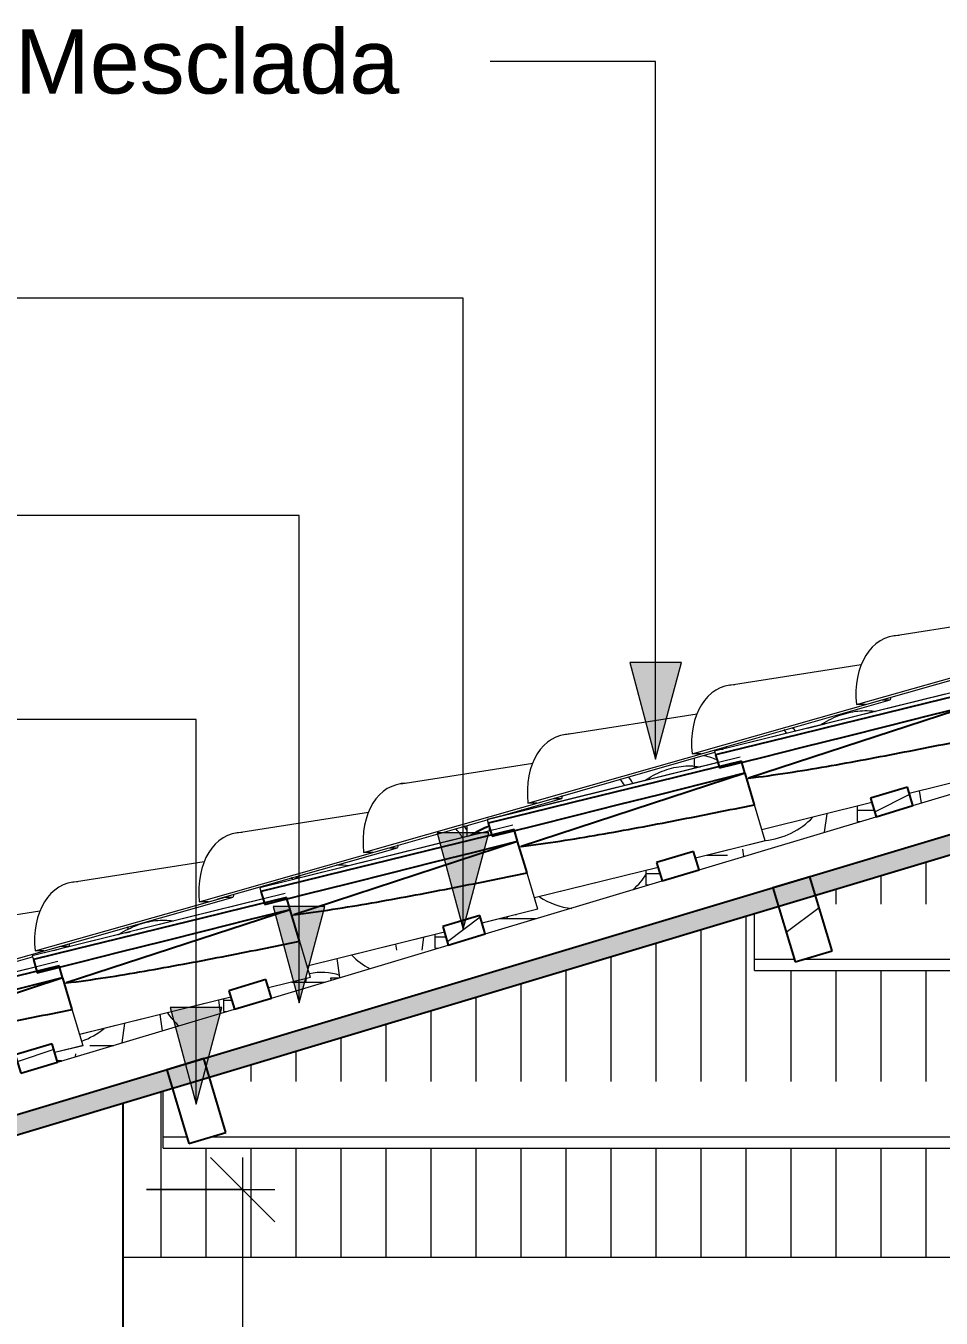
# Model space of a CAD drawing. Header units: millimetres. Extents: x -23755 to 62003, y -3000 to 6760.
# Drawn here: x -22471 to -21047, y 2480 to 4491 of the extents above; entities that cross this region are included whole.
import ezdxf

# ---------------------------------------------------------------- set-up
doc = ezdxf.new("R2010")
doc.units = ezdxf.units.MM
for name, color, linetype, lineweight in [('A-ANNO-DIMS', 211, 'Continuous', 9), ('A-ANNO-DIMS-50', 211, 'Continuous', 9), ('A-GENM', 13, 'Continuous', 9), ('A-GLAZ-CURT', 52, 'Continuous', 9), ('A-GLAZ-CWMG', 51, 'Continuous', 9), ('A-ROOF', 132, 'Continuous', 9), ('A-ROOF-PATT', 132, 'Continuous', 9), ('G-ANNO-TEXT', 231, 'Continuous', 9), ('S-COLS', 52, 'Continuous', 25)]:
    doc.layers.add(name, color=color, linetype=linetype, lineweight=lineweight)
doc.styles.add('@Arial Unicode MS', font='', dxfattribs={"height": 100})
doc.styles.add('Arial_1', font='arial.ttf', dxfattribs={"height": 100})
doc.styles.get('@Arial Unicode MS').set_extended_font_data('@Arial Unicode MS')
doc.dimstyles.new('CRT_-__Metros_-_Linha_de_chamada_3_5_mm_1', dxfattribs={"dimscale": 304.8, "dimtxt": 100.584485, "dimasz": 0.328084, "dimexe": 0.164042, "dimexo": 0.0625, "dimgap": 0.082021, "dimtad": 1, "dimlfac": 0.001, "dimrnd": 0.01, "dimzin": 0, "dimdsep": 46, "dimtxsty": '@Arial Unicode MS', "dimblk1": 'OBLIQUE', "dimblk2": 'OBLIQUE', "dimsah": 1, "dimcen": 0.09, "dimdle": 0.164042, "dimazin": 0, "dimtfac": 1, "dimtdec": 4, "dimtix": 1, "dimtmove": 0, "dimatfit": 3, "dimfxl": 0.984252, "dimfxlon": 1, "dimtvp": 1, "dimtolj": 1, "dimtzin": 0, "dimarcsym": 2})
pattern_1 = [(216.87, (-11821.27, 2369.08), (761.9991, 508.00136), [127, -1143]), (206.565, (-11668.87, 2292.88), (-254.0006, -253.9997), [283.981, -283.981]), (198.435, (-11668.87, 2165.88), (-507.99976, -254.0006), [160.644, -642.575])]

# ---------------------------------------------------------------- blocks, each defined once
blk = doc.blocks.new('Rectangular Mullion - Ripa-3919995-A')
at = {"layer": 'A-GLAZ-CWMG'}
blk.add_line((-22371, 2904.5), (-22333.7, 2904.5), dxfattribs=at)
blk = doc.blocks.new('Rectangular Mullion - Ripa-3919996-A')
at = {"layer": 'A-GLAZ-CWMG'}
for p, q in [((-22057, 3003), (-22005.1, 3003)), ((-22162.7, 2974.3), (-22162.7, 2977.1)), ((-22162.7, 2957.1), (-22162.7, 2974.3)), ((-22150.1, 2974.3), (-22162.7, 2974.3)), ((-22162.7, 2957.1), (-22158.4, 2957.1))]:
    blk.add_line(p, q, dxfattribs=at)
blk = doc.blocks.new('Rectangular Mullion - Ripa-3919997-A')
at = {"layer": 'A-GLAZ-CWMG'}
for p, q in [((-21734.1, 3101.6), (-21676.5, 3101.6)), ((-21834.1, 3072.9), (-21834.1, 3076.8)), ((-21834.1, 3055.6), (-21834.1, 3072.9)), ((-21817.1, 3072.9), (-21834.1, 3072.9)), ((-21834.1, 3055.6), (-21829.8, 3055.6))]:
    blk.add_line(p, q, dxfattribs=at)
blk = doc.blocks.new('Rectangular Mullion - Ripa-3919998-A')
at = {"layer": 'A-GLAZ-CWMG'}
for p, q in [((-21411.2, 3200.2), (-21378.9, 3200.2)), ((-21505.5, 3171.4), (-21505.5, 3176.8)), ((-21505.5, 3154.2), (-21505.5, 3171.4)), ((-21484, 3171.4), (-21505.5, 3171.4)), ((-21505.5, 3154.2), (-21501.2, 3154.2))]:
    blk.add_line(p, q, dxfattribs=at)
blk = doc.blocks.new('Rectangular Mullion - Ripa-3919999-A')
at = {"layer": 'A-GLAZ-CWMG'}
for p, q in [((-21177, 3270), (-21177, 3276.7)), ((-21177, 3252.8), (-21177, 3270)), ((-21151, 3270), (-21177, 3270)), ((-21177, 3252.8), (-21172.6, 3252.8))]:
    blk.add_line(p, q, dxfattribs=at)
blk = doc.blocks.new('Rectangular Mullion - Terça-3920163-A')
at = {"layer": 'A-GLAZ-CWMG'}
for p, q in [((-22257.1, 2761.9), (-22257.1, 2833.5)), ((-22257.1, 2744.7), (-22257.1, 2761.9)), ((-22220, 2761.9), (-22257.1, 2761.9)), ((-19319.7, 2761.9), (-22182.4, 2761.9)), ((-22257.1, 2744.7), (-19319.7, 2744.7))]:
    blk.add_line(p, q, dxfattribs=at)
blk = doc.blocks.new('Rectangular Mullion - Terça-3920164-A')
at = {"layer": 'A-GLAZ-CWMG'}
for p, q in [((-21337.1, 3037.9), (-21337.1, 3109.5)), ((-21337.1, 3020.7), (-21337.1, 3037.9)), ((-21274.9, 3037.9), (-21337.1, 3037.9)), ((-19319.7, 3037.9), (-21262.4, 3037.9)), ((-21337.1, 3020.7), (-19319.7, 3020.7))]:
    blk.add_line(p, q, dxfattribs=at)
blk = doc.blocks.new('Rectangular Mullion - Ripa-3576551-A')
at = {"layer": 'A-GLAZ-CWMG'}
h = blk.add_hatch(dxfattribs=at)
h.set_pattern_fill('FP_2', color=256, style=0, pattern_type=2)
h.set_pattern_definition(pattern_1)
h.paths.add_polyline_path([(-22478.7, 2861), (-22421.3, 2878.2), (-22429.9, 2906.9), (-22487.3, 2889.7), (-22484.7, 2880.8)])
at = {"layer": 'A-GLAZ-CWMG', "lineweight": 25}
for p, q in [((-22429.9, 2906.9), (-22487.3, 2889.7)), ((-22421.3, 2878.2), (-22429.9, 2906.9)), ((-22487.3, 2889.7), (-22478.7, 2861)), ((-22478.7, 2861), (-22421.3, 2878.2))]:
    blk.add_line(p, q, dxfattribs=at)
blk = doc.blocks.new('Rectangular Mullion - Ripa-3914672-A')
at = {"layer": 'A-GLAZ-CWMG', "lineweight": 25}
for p, q in [((-22097.2, 3006.7), (-22154.7, 2989.5)), ((-22088.6, 2978), (-22097.2, 3006.7)), ((-22154.7, 2989.5), (-22146, 2960.8)), ((-22146, 2960.8), (-22088.6, 2978))]:
    blk.add_line(p, q, dxfattribs=at)
blk = doc.blocks.new('Rectangular Mullion - Ripa-3914673-A')
at = {"layer": 'A-GLAZ-CWMG'}
h = blk.add_hatch(dxfattribs=at)
h.set_pattern_fill('FP_2', color=256, style=0, pattern_type=2)
h.set_pattern_definition(pattern_1)
h.paths.add_polyline_path([(-21813.4, 3060.6), (-21755.9, 3077.8), (-21764.5, 3106.5), (-21822, 3089.3), (-21816.5, 3070.9)])
at = {"layer": 'A-GLAZ-CWMG', "lineweight": 25}
for p, q in [((-21764.5, 3106.5), (-21822, 3089.3)), ((-21755.9, 3077.8), (-21764.5, 3106.5)), ((-21822, 3089.3), (-21813.4, 3060.6)), ((-21813.4, 3060.6), (-21755.9, 3077.8))]:
    blk.add_line(p, q, dxfattribs=at)
blk = doc.blocks.new('Rectangular Mullion - Ripa-3914674-A')
at = {"layer": 'A-GLAZ-CWMG', "lineweight": 25}
for p, q in [((-21431.8, 3206.3), (-21489.3, 3189.1)), ((-21423.2, 3177.6), (-21431.8, 3206.3)), ((-21489.3, 3189.1), (-21480.7, 3160.4)), ((-21480.7, 3160.4), (-21423.2, 3177.6))]:
    blk.add_line(p, q, dxfattribs=at)
blk = doc.blocks.new('Rectangular Mullion - Ripa-3914675-A')
at = {"layer": 'A-GLAZ-CWMG'}
h = blk.add_hatch(dxfattribs=at)
h.set_pattern_fill('FP_2', color=256, style=0, pattern_type=2)
h.set_pattern_definition(pattern_1)
h.paths.add_polyline_path([(-21148, 3260.2), (-21090.5, 3277.4), (-21099.2, 3306.1), (-21156.6, 3288.9), (-21148.2, 3260.9)])
at = {"layer": 'A-GLAZ-CWMG', "lineweight": 25}
for p, q in [((-21099.2, 3306.1), (-21156.6, 3288.9)), ((-21090.5, 3277.4), (-21099.2, 3306.1)), ((-21156.6, 3288.9), (-21148, 3260.2)), ((-21148, 3260.2), (-21090.5, 3277.4))]:
    blk.add_line(p, q, dxfattribs=at)
blk = doc.blocks.new('Rectangular Mullion - Caibro-3920096-A')
at = {"layer": 'A-GLAZ-CWMG'}
for p, q in [((-21090.5, 3277.4), (-20815.3, 3360)), ((-21423.2, 3177.6), (-21148, 3260.2)), ((-21755.9, 3077.8), (-21480.7, 3160.4)), ((-22088.6, 2978), (-21813.4, 3060.6)), ((-22421.3, 2878.2), (-22146, 2960.8))]:
    blk.add_line(p, q, dxfattribs=at)
blk = doc.blocks.new('Rectangular Mullion - Terça-3576853-A')
at = {"layer": 'A-GLAZ-CWMG'}
h = blk.add_hatch(dxfattribs=at)
h.set_pattern_fill('FP_2', color=256, style=0, pattern_type=2)
h.set_pattern_definition(pattern_1)
h.paths.add_polyline_path([(-22216.9, 2751.6), (-22159.4, 2768.8), (-22193.9, 2883.8), (-22251.4, 2866.5), (-22232.9, 2804.8)])
at = {"layer": 'A-GLAZ-CWMG', "lineweight": 25}
for p, q in [((-22193.9, 2883.8), (-22251.4, 2866.5)), ((-22159.4, 2768.8), (-22193.9, 2883.8)), ((-22251.4, 2866.5), (-22216.9, 2751.6)), ((-22216.9, 2751.6), (-22159.4, 2768.8))]:
    blk.add_line(p, q, dxfattribs=at)
blk = doc.blocks.new('Rectangular Mullion - Terça-3914771-A')
at = {"layer": 'A-GLAZ-CWMG'}
h = blk.add_hatch(dxfattribs=at)
h.set_pattern_fill('FP_2', color=256, style=0, pattern_type=2)
h.set_pattern_definition(pattern_1)
h.paths.add_polyline_path([(-21273.9, 3034.5), (-21216.4, 3051.7), (-21250.9, 3166.7), (-21308.4, 3149.4), (-21296.2, 3108.9)])
at = {"layer": 'A-GLAZ-CWMG', "lineweight": 25}
for p, q in [((-21250.9, 3166.7), (-21308.4, 3149.4)), ((-21216.4, 3051.7), (-21250.9, 3166.7)), ((-21308.4, 3149.4), (-21273.9, 3034.5)), ((-21273.9, 3034.5), (-21216.4, 3051.7))]:
    blk.add_line(p, q, dxfattribs=at)
blk = doc.blocks.new('COLONIAL BASE - COLONIAL BASE-V68-A')
at = {"layer": 'A-GLAZ-CURT'}
for p, q in [((-21995.9, 3005.8), (-21996.4, 3009.4)), ((-21996.4, 3009.4), (-21984, 3009.4))]:
    blk.add_line(p, q, dxfattribs=at)
for centre, major_axis, start_param, end_param in [((-22010.6, 2936.3), (85.3, 0), 1.231376, 1.794716), ((-21879.1, 3016.6), (117.5, 0), 3.205466, 3.237659)]:
    blk.add_ellipse(centre, major_axis=major_axis, ratio=0.957826, start_param=start_param, end_param=end_param, dxfattribs=at)
blk = doc.blocks.new('COLONIAL BASE - COLONIAL BASE-V69-A')
at = {"layer": 'A-GLAZ-CURT'}
for p, q in [((-22034.8, 3008.5), (-22035.6, 3003)), ((-22261.2, 2950.3), (-22261.5, 2952.5)), ((-22258.1, 2927.1), (-22261.5, 2952.5)), ((-22393.4, 2886.6), (-22392.7, 2891.2))]:
    blk.add_line(p, q, dxfattribs=at)
for start_param, end_param in [(6.162667, 6.211202), (3.7185, 3.955455)]:
    blk.add_ellipse((-22152, 3016.6), major_axis=(117.5, 0), ratio=0.957826, start_param=start_param, end_param=end_param, dxfattribs=at)
blk = doc.blocks.new('COLONIAL BASE - COLONIAL BASE-V70-A')
at = {"layer": 'A-GLAZ-CURT'}
for p, q in [((-21721.8, 3101.6), (-21722.2, 3104.5)), ((-21721.6, 3101.6), (-21722, 3104.6))]:
    blk.add_line(p, q, dxfattribs=at)
blk.add_ellipse((-21606.2, 3122.7), major_axis=(117.5, 0), ratio=0.957826, start_param=3.303791, end_param=3.330963, dxfattribs=at)
blk = doc.blocks.new('COLONIAL BASE - COLONIAL BASE-V71-A')
at = {"layer": 'A-GLAZ-CURT'}
blk.add_line((-21982.1, 3010), (-21986.1, 3039.6), dxfattribs=at)
blk.add_ellipse((-21879.1, 3122.7), major_axis=(117.5, 0), ratio=0.957826, start_param=3.907757, end_param=4.210081, dxfattribs=at)
blk = doc.blocks.new('COLONIAL BASE - COLONIAL BASE-V83-A')
at = {"layer": 'A-GLAZ-CURT'}
for p, q in [((-22455.5, 3026.1), (-22814.6, 2937.5)), ((-22381.7, 2904), (-22425.7, 2893.2)), ((-22484.1, 2878.7), (-22740.8, 2815.3))]:
    blk.add_line(p, q, dxfattribs=at)
blk = doc.blocks.new('COLONIAL BASE - COLONIAL BASE-V84-A')
at = {"layer": 'A-GLAZ-CURT'}
for p, q in [((-22101.6, 3132.3), (-22460.7, 3043.6)), ((-22027.9, 3010.2), (-22093.4, 2994)), ((-22151.7, 2979.6), (-22387, 2921.5))]:
    blk.add_line(p, q, dxfattribs=at)
blk = doc.blocks.new('COLONIAL BASE - COLONIAL BASE-V85-A')
at = {"layer": 'A-GLAZ-CURT'}
for p, q in [((-21747.8, 3238.5), (-22106.9, 3149.8)), ((-21674, 3116.3), (-21761, 3094.8)), ((-21819.3, 3080.4), (-22033.1, 3027.6))]:
    blk.add_line(p, q, dxfattribs=at)
blk = doc.blocks.new('COLONIAL BASE - COLONIAL BASE-V86-A')
at = {"layer": 'A-GLAZ-CURT'}
for p, q in [((-21394, 3344.6), (-21752.8, 3256)), ((-21320.2, 3222.5), (-21428.7, 3195.7)), ((-21487, 3181.3), (-21679.3, 3133.8))]:
    blk.add_line(p, q, dxfattribs=at)
blk = doc.blocks.new('COLONIAL BASE - COLONIAL BASE-V87-A')
at = {"layer": 'A-GLAZ-CURT'}
for p, q in [((-21040.2, 3450.7), (-21399.2, 3362.1)), ((-20966.3, 3328.6), (-21096.3, 3296.5)), ((-21154.6, 3282.1), (-21325.4, 3240))]:
    blk.add_line(p, q, dxfattribs=at)
blk = doc.blocks.new('COLONIAL BASE - COLONIAL BASE-V94-A')
at = {"layer": 'A-GLAZ-CURT'}
for p, q in [((-22420.9, 3034.7), (-22814.6, 2937.5)), ((-22381.7, 2904), (-22398.6, 2960.2)), ((-22814.6, 2937.5), (-22812.9, 2931.8)), ((-22764.4, 2894.6), (-22761.8, 2895.4)), ((-22381.7, 2904), (-22425.7, 2893.2)), ((-22484.1, 2878.7), (-22740.8, 2815.3))]:
    blk.add_line(p, q, dxfattribs=at)
at = {"layer": 'A-GLAZ-CURT', "lineweight": 25}
for p, q in [((-22413.5, 3009.9), (-22418.9, 3028.1)), ((-22812.9, 2931.8), (-22806.7, 2911.3))]:
    blk.add_line(p, q, dxfattribs=at)
at = {"layer": 'A-GLAZ-CURT', "lineweight": 25, "flags": 128}
for points in [[(-22418.9, 3028.1), (-22484.6, 3012.1), (-22550.3, 2996), (-22615.9, 2979.9), (-22681.6, 2963.9), (-22747.2, 2947.8), (-22812.9, 2931.8)], [(-22806.7, 2911.3), (-22741.2, 2927.8), (-22675.7, 2944.2), (-22610.1, 2960.6), (-22544.6, 2977), (-22479, 2993.4), (-22413.5, 3009.9)]]:
    blk.add_lwpolyline(points, dxfattribs=at)
blk = doc.blocks.new('COLONIAL BASE - COLONIAL BASE-V93-A')
at = {"layer": 'A-GLAZ-CURT', "lineweight": 25}
for p, q in [((-22767.2, 2903.2), (-23115.5, 2789.3)), ((-22752.5, 2854.3), (-22767.2, 2903.2))]:
    blk.add_line(p, q, dxfattribs=at)
blk.add_open_spline([(-23115.5, 2789.3), (-23095.1, 2791.8), (-23054.5, 2797.4), (-22993.9, 2807.6), (-22933.4, 2818.5), (-22873, 2830.1), (-22812.7, 2842), (-22772.6, 2850.1), (-22752.5, 2854.3)], degree=3, dxfattribs=at)
blk = doc.blocks.new('COLONIAL BASE - COLONIAL BASE-V95-A')
at = {"layer": 'A-GLAZ-CURT'}
for p, q in [((-22067.1, 3140.8), (-22460.7, 3043.6)), ((-22027.9, 3010.2), (-22044.6, 3065.9)), ((-22460.7, 3043.6), (-22459, 3037.9)), ((-22410.6, 3000.7), (-22407.8, 3001.6)), ((-22027.9, 3010.2), (-22093.4, 2994)), ((-22151.7, 2979.6), (-22387, 2921.5))]:
    blk.add_line(p, q, dxfattribs=at)
at = {"layer": 'A-GLAZ-CURT', "lineweight": 25}
for p, q in [((-22059.6, 3116), (-22065.1, 3134.3)), ((-22459, 3037.9), (-22452.9, 3017.5))]:
    blk.add_line(p, q, dxfattribs=at)
at = {"layer": 'A-GLAZ-CURT', "lineweight": 25, "flags": 128}
for points in [[(-22065.1, 3134.3), (-22130.8, 3118.2), (-22196.4, 3102.2), (-22262.1, 3086.1), (-22327.7, 3070), (-22393.4, 3054), (-22459, 3037.9)], [(-22452.9, 3017.5), (-22387.4, 3033.9), (-22321.8, 3050.3), (-22256.3, 3066.8), (-22190.7, 3083.2), (-22125.2, 3099.6), (-22059.6, 3116)]]:
    blk.add_lwpolyline(points, dxfattribs=at)
blk = doc.blocks.new('COLONIAL BASE - COLONIAL BASE-V96-A')
at = {"layer": 'A-GLAZ-CURT', "lineweight": 25}
for p, q in [((-22059.5, 3115.5), (-22407.8, 3001.6)), ((-22044.8, 3066.6), (-22059.5, 3115.5))]:
    blk.add_line(p, q, dxfattribs=at)
at = {"layer": 'A-GLAZ-CURT'}
blk.add_line((-22406.8, 3001.9), (-22407.8, 3001.6), dxfattribs=at)
at = {"layer": 'A-GLAZ-CURT', "lineweight": 25}
blk.add_open_spline([(-22407.8, 3001.6), (-22387.4, 3004.1), (-22346.8, 3009.7), (-22286.2, 3019.9), (-22225.7, 3030.8), (-22165.3, 3042.4), (-22105, 3054.3), (-22064.9, 3062.4), (-22044.8, 3066.6)], degree=3, dxfattribs=at)
blk = doc.blocks.new('COLONIAL BASE - COLONIAL BASE-V97-A')
at = {"layer": 'A-GLAZ-CURT'}
for p, q in [((-21713.2, 3247), (-22106.9, 3149.8)), ((-21674, 3116.3), (-21690.9, 3172.5)), ((-22106.9, 3149.8), (-22105.2, 3144.1)), ((-21674, 3116.3), (-21761, 3094.8)), ((-22056.8, 3106.8), (-22054.3, 3107.7)), ((-21819.3, 3080.4), (-22033.1, 3027.6))]:
    blk.add_line(p, q, dxfattribs=at)
at = {"layer": 'A-GLAZ-CURT', "lineweight": 25}
for p, q in [((-21705.8, 3222.2), (-21711.2, 3240.4)), ((-22105.2, 3144.1), (-22099.1, 3123.7))]:
    blk.add_line(p, q, dxfattribs=at)
at = {"layer": 'A-GLAZ-CURT', "lineweight": 25, "flags": 128}
for points in [[(-21711.2, 3240.4), (-21776.9, 3224.4), (-21842.6, 3208.3), (-21908.2, 3192.3), (-21973.9, 3176.2), (-22039.5, 3160.1), (-22105.2, 3144.1)], [(-22099.1, 3123.7), (-22033.5, 3140.1), (-21968, 3156.5), (-21902.4, 3172.9), (-21836.9, 3189.3), (-21771.3, 3205.8), (-21705.8, 3222.2)]]:
    blk.add_lwpolyline(points, dxfattribs=at)
blk = doc.blocks.new('COLONIAL BASE - COLONIAL BASE-V98-A')
at = {"layer": 'A-GLAZ-CURT'}
for p, q in [((-21394, 3344.6), (-21753, 3255.9)), ((-21320.2, 3222.5), (-21428.7, 3195.7)), ((-21487, 3181.3), (-21679.3, 3133.8))]:
    blk.add_line(p, q, dxfattribs=at)
blk = doc.blocks.new('COLONIAL BASE - COLONIAL BASE-V99-A')
at = {"layer": 'A-GLAZ-CURT'}
for p, q in [((-21359.4, 3353.1), (-21753, 3255.9)), ((-21320.2, 3222.5), (-21337, 3278.5)), ((-21753, 3255.9), (-21751.3, 3250.2)), ((-21320.2, 3222.5), (-21428.7, 3195.7)), ((-21703, 3213), (-21700.1, 3213.9)), ((-21487, 3181.3), (-21679.3, 3133.8))]:
    blk.add_line(p, q, dxfattribs=at)
at = {"layer": 'A-GLAZ-CURT', "lineweight": 25}
for p, q in [((-21351.9, 3328.3), (-21357.4, 3346.6)), ((-21751.3, 3250.2), (-21746, 3232.4)), ((-21745.9, 3232), (-21745.2, 3229.8))]:
    blk.add_line(p, q, dxfattribs=at)
at = {"layer": 'A-GLAZ-CURT', "lineweight": 25, "flags": 128}
for points in [[(-21357.4, 3346.6), (-21423.1, 3330.5), (-21488.7, 3314.5), (-21554.4, 3298.4), (-21620, 3282.3), (-21685.7, 3266.3), (-21751.3, 3250.2)], [(-21745.2, 3229.8), (-21679.7, 3246.2), (-21614.1, 3262.7), (-21548.6, 3279.1), (-21483, 3295.5), (-21417.5, 3311.9), (-21351.9, 3328.3)]]:
    blk.add_lwpolyline(points, dxfattribs=at)
blk = doc.blocks.new('COLONIAL BASE - COLONIAL BASE-V100-A')
at = {"layer": 'A-GLAZ-CURT'}
for p, q in [((-21005.5, 3459.3), (-21399.2, 3362.1)), ((-20966.3, 3328.6), (-20983.2, 3384.8)), ((-21399.2, 3362.1), (-21397.5, 3356.4)), ((-21349.2, 3319.1), (-21346.7, 3319.9)), ((-20966.3, 3328.6), (-21096.3, 3296.5)), ((-21154.6, 3282.1), (-21325.4, 3240))]:
    blk.add_line(p, q, dxfattribs=at)
at = {"layer": 'A-GLAZ-CURT', "lineweight": 25}
for p, q in [((-20998.1, 3434.5), (-21003.6, 3452.7)), ((-21397.5, 3356.4), (-21391.4, 3336))]:
    blk.add_line(p, q, dxfattribs=at)
at = {"layer": 'A-GLAZ-CURT', "lineweight": 25, "flags": 128}
for points in [[(-21003.6, 3452.7), (-21069.2, 3436.7), (-21134.9, 3420.6), (-21200.5, 3404.6), (-21266.2, 3388.5), (-21331.8, 3372.4), (-21397.5, 3356.4)], [(-21391.4, 3336), (-21325.8, 3352.4), (-21260.3, 3368.8), (-21194.7, 3385.2), (-21129.2, 3401.6), (-21063.6, 3418.1), (-20998.1, 3434.5)]]:
    blk.add_lwpolyline(points, dxfattribs=at)
blk = doc.blocks.new('Colonial cumeeira - hip-4041867-A')
at = {"layer": 'A-GENM', "color": 55}
for p, q in [((-21120.9, 3541.5), (-20915.3, 3573.7)), ((-21178.6, 3434.6), (-20883, 3518.7)), ((-21149.6, 3438.9), (-20870.3, 3518.7)), ((-21376.4, 3464.9), (-21170.9, 3497.1)), ((-21434.2, 3358), (-21138.6, 3442)), ((-21405.5, 3362.1), (-21125.8, 3442)), ((-21138.6, 3442), (-21125.8, 3442)), ((-21632, 3388.2), (-21426.5, 3420.4)), ((-21164.4, 3434.6), (-21178.6, 3434.6)), ((-21689.7, 3281.3), (-21394.1, 3365.3)), ((-21660.7, 3285.5), (-21398.7, 3360.4)), ((-21420, 3358), (-21434.2, 3358)), ((-21394.1, 3365.3), (-21386, 3365.3)), ((-21887.5, 3311.5), (-21682, 3343.7)), ((-21945.3, 3204.6), (-21649.7, 3288.7)), ((-21741.9, 3258.7), (-21636.9, 3288.7)), ((-21675.6, 3281.3), (-21689.7, 3281.3)), ((-21649.7, 3288.7), (-21636.9, 3288.7)), ((-22143.1, 3234.9), (-21937.6, 3267.1)), ((-21916.3, 3208.8), (-21752.9, 3255.5)), ((-22200.8, 3128), (-21905.2, 3212)), ((-22171.8, 3132.2), (-21892.5, 3212)), ((-21931.1, 3204.6), (-21945.3, 3204.6)), ((-21905.2, 3212), (-21892.5, 3212)), ((-22398.7, 3158.2), (-22193.1, 3190.4)), ((-22456.4, 3051.3), (-22160.8, 3135.3)), ((-22427.2, 3055.6), (-22148, 3135.3)), ((-22186.7, 3128), (-22200.8, 3128)), ((-22160.8, 3135.3), (-22148, 3135.3)), ((-22654.2, 3081.5), (-22448.7, 3113.7)), ((-22712, 2974.6), (-22416.4, 3058.7)), ((-22427.4, 3051.9), (-22403.6, 3058.7)), ((-22416.4, 3058.7), (-22403.6, 3058.7)), ((-22682.9, 2978.9), (-22460.4, 3042.4)), ((-22442.2, 3051.3), (-22456.4, 3051.3))]:
    blk.add_line(p, q, dxfattribs=at)
for centre, major_axis, start_param, end_param in [((-21094.6, 3427.3), (-33.8, 112.5), 6.078575, 7.585498), ((-21350.2, 3350.6), (-33.8, 112.5), 6.078575, 7.585498), ((-21066.7, 3412.7), (-23.8, 79.5), 0.938757, 0.996269), ((-21322.3, 3336), (-28.7, 95.8), 5.131983, 5.209346), ((-21605.7, 3274), (-33.8, 112.5), 6.078575, 7.585498), ((-21322.3, 3336), (-23.8, 79.5), 5.236251, 5.329398), ((-21322.3, 3336), (-23.8, 79.5), 0.938757, 0.978366), ((-21577.8, 3259.3), (-23.8, 79.5), 5.166404, 5.327699), ((-21577.8, 3259.3), (-28.7, 95.8), 5.077804, 5.209346), ((-21861.3, 3197.3), (-33.8, 112.5), 6.078575, 7.585498), ((-21577.8, 3259.3), (-23.8, 79.5), 0.938757, 0.996269), ((-21833.4, 3182.7), (-23.8, 79.5), 5.099776, 5.329398), ((-21833.4, 3182.7), (-28.7, 95.8), 5.128997, 5.209346), ((-22116.8, 3120.6), (-33.8, 112.5), 6.078575, 7.585498), ((-21833.4, 3182.7), (-23.8, 79.5), 0.938757, 0.996269), ((-22372.4, 3044), (-33.8, 112.5), 6.078575, 7.585498), ((-22088.9, 3106), (-23.8, 79.5), 5.283311, 5.329398), ((-22088.9, 3106), (-23.8, 79.5), 0.938757, 0.996269), ((-22344.5, 3029.3), (-23.8, 79.5), 5.28053, 5.329398), ((-22344.5, 3029.3), (-28.7, 95.8), 5.192639, 5.209346), ((-22344.5, 3029.3), (-23.8, 79.5), 0.938757, 0.996269)]:
    blk.add_ellipse(centre, major_axis=major_axis, ratio=0.691714, start_param=start_param, end_param=end_param, dxfattribs=at)
blk = doc.blocks.new('DIMBLOCK38-A')
at = {"layer": 'A-ANNO-DIMS-50', "lineweight": 18, "transparency": 16777216}
for p, q in [((-22133.4, 2680), (-22183.4, 2730)), ((-22133.4, 2680), (-22083.4, 2630)), ((-22133.4, 0), (-22183.4, 50)), ((-22133.4, 0), (-22083.4, -50))]:
    blk.add_line(p, q, dxfattribs=at)
at = {"layer": 'A-ANNO-DIMS-50', "transparency": 16777216}
for p, q in [((-22133.4, 2730), (-22133.4, -50)), ((-22283.2, 2680), (-22083.4, 2680)), ((-22133.4, 2680), (-22283.2, 2680)), ((-21833.4, 0), (-22183.4, 0)), ((-22133.4, 0), (-21833.4, 0))]:
    blk.add_line(p, q, dxfattribs=at)
at = {"layer": 'A-ANNO-DIMS-50', "color": 0, "transparency": 16777216, "insert": (-22288.2, 1204.7), "char_height": 100, "width": 324.675, "attachment_point": 1, "rotation": 90, "line_spacing_factor": 1.117605, "style": '@Arial Unicode MS'}
blk.add_mtext('2,68', dxfattribs=at)
blk = doc.blocks.new('_Oblique')
at = {"color": 0, "linetype": 'ByBlock', "lineweight": -2}
blk.add_line((-0.5, -0.5), (0.5, 0.5), dxfattribs=at)

msp = doc.modelspace()

# ---------------------------------------------------------------- hatches: boundary and pattern name
at = {"layer": 'A-ROOF-PATT'}
msp.add_hatch(color=256, dxfattribs=at).paths.add_polyline_path([(-23119.651, 2574.716), (-19319.651, 3714.716), (-19319.651, 3746.037), (-23119.651, 2606.037), (-23119.651, 2576.809)])
h = msp.add_hatch(dxfattribs=at)
h.set_pattern_fill('FP_3', color=256, style=0, pattern_type=2)
h.set_pattern_definition([(90, (0, 5622.11), (-70, 4e-15), [])])
h.paths.add_polyline_path([(-23119.651, 2574.716), (-22519.451, 2574.716), (-22519.451, 2754.776), (-23112.677, 2576.809)])
h.paths.add_polyline_path([(-19319.651, 2574.716), (-19319.651, 2744.685), (-22257.12, 2744.685), (-22257.12, 2833.475), (-22319.451, 2814.716), (-22319.451, 2574.716), (-19832.011, 2574.716)])
h.paths.add_polyline_path([(-3373.656, 2574.716), (-3799.651, 2702.515), (-3799.651, 2574.716), (-3484.448, 2574.716)])
h.paths.add_polyline_path([(-4792.253, 2574.716), (-3999.651, 2574.716), (-3999.651, 2670), (-5299.651, 2670), (-5299.651, 2574.716)])
h.paths.add_polyline_path([(-21507.636, 2848.13), (-19319.651, 2848.13), (-19319.651, 3020.685), (-21337.12, 3020.685), (-21337.12, 3109.475), (-22185.283, 2855.027), (-22183.214, 2848.13), (-21548.505, 2848.13)])
h.paths.add_polyline_path([(-21098.947, 3124.13), (-19319.651, 3124.13), (-19319.651, 3296.685), (-20417.12, 3296.685), (-20417.12, 3385.475), (-21242.296, 3137.923), (-21238.158, 3124.13), (-21139.816, 3124.13)])
h.paths.add_polyline_path([(-20077.224, 3400.13), (-19319.651, 3400.13), (-19319.651, 3572.685), (-19497.12, 3572.685), (-19497.12, 3661.475), (-20299.308, 3420.819), (-20293.101, 3400.13), (-20118.093, 3400.13)])
h.paths.add_polyline_path([(-20355.743, 3400.13), (-20356.777, 3403.578), (-20368.271, 3400.13), (-20363.307, 3400.13)])
h.paths.add_polyline_path([(-19410.686, 3676.13), (-19413.789, 3686.475), (-19448.271, 3676.13), (-19422.41, 3676.13)])
h.paths.add_polyline_path([(-19319.651, 3683.395), (-19319.651, 3714.716), (-19328.271, 3712.13)])
at = {"layer": 'G-ANNO-TEXT'}
for points in [[(-21490.999, 3349.898), (-21450.806, 3499.898), (-21531.191, 3499.898)], [(-21790.369, 3085.071), (-21750.176, 3235.071), (-21830.561, 3235.071)], [(-22045.555, 2970.578), (-22005.363, 3120.578), (-22085.748, 3120.578)], [(-22205.743, 2813.152), (-22165.55, 2963.152), (-22245.935, 2963.152)]]:
    msp.add_hatch(color=7, dxfattribs=at).paths.add_polyline_path(points)

# ---------------------------------------------------------------- linework, layer by layer
at = {"layer": 'A-GLAZ-CURT'}
for p, q in [((-21040.198, 3450.742), (-21399.198, 3362.084)), ((-21254.799, 3397.744), (-21227.496, 3404.487)), ((-21393.956, 3344.61), (-21752.85, 3255.978)), ((-21430.342, 3336.88), (-21430.342, 3351.344)), ((-21752.85, 3255.978), (-21499.813, 3318.468)), ((-21047.945, 3308.483), (-21096.288, 3296.544)), ((-21080.606, 3300.74), (-21077.868, 3281.214)), ((-21154.608, 3282.141), (-21325.42, 3239.958)), ((-21224.616, 3264.881), (-21228.524, 3236.017)), ((-21747.802, 3238.456), (-22106.89, 3149.776)), ((-21784.188, 3229.213), (-21784.188, 3246.597)), ((-21750.114, 3246.164), (-21750.114, 3237.657)), ((-21319.398, 3241.445), (-21325.42, 3239.958)), ((-21772.105, 3232.454), (-22106.89, 3149.776)), ((-21320.178, 3222.484), (-21428.65, 3195.696)), ((-21355.594, 3209.637), (-21354.014, 3198.37)), ((-21486.971, 3181.293), (-21679.266, 3133.804)), ((-22035.825, 3167.326), (-22106.89, 3149.776)), ((-21573.285, 3159.977), (-21679.266, 3133.804)), ((-22101.648, 3132.302), (-22460.736, 3043.622)), ((-21674.024, 3116.33), (-21761.013, 3094.847)), ((-21707.931, 3106.8), (-21708.091, 3107.987)), ((-22315.782, 3079.42), (-22308.16, 3081.302)), ((-21819.334, 3080.444), (-22033.112, 3027.65)), ((-21842.335, 3074.764), (-22033.112, 3027.65)), ((-21895.484, 3061.675), (-21894.217, 3052.647)), ((-21854.126, 3052.647), (-21851.332, 3072.565)), ((-22455.494, 3026.148), (-22814.583, 2937.468)), ((-22049.775, 3004.353), (-22049.953, 3003.042)), ((-22162.671, 2976.886), (-22386.958, 2921.496)), ((-22171.093, 2975.005), (-22168.165, 2954.125)), ((-22317.142, 2938.889), (-22321.3, 2908.184)), ((-22381.716, 2904.022), (-22425.739, 2893.15))]:
    msp.add_line(p, q, dxfattribs=at)
for centre, start_param, end_param in [((-21333.35, 3335.028), 4.82265623, 5.54549531), ((-21606.227, 3228.874), 5.46671701, 5.74769386), ((-21606.227, 3228.874), 4.12241221, 4.5820993), ((-22424.857, 3016.567), 5.06908142, 5.41330737)]:
    msp.add_ellipse(centre, major_axis=(117.5, 0), ratio=0.95782629, start_param=start_param, end_param=end_param, dxfattribs=at)
for points, knots in [([(-21234.489, 3402.958), (-21232.375, 3404.333), (-21225.425, 3408.616), (-21213.469, 3414.718), (-21198.635, 3420.282), (-21178.849, 3425.107), (-21162.339, 3425.841), (-21151.129, 3424.282), (-21149.369, 3423.981)], [-0.635602792, -0.635602792, -0.635602792, -0.635602792, -0.611111111, -0.555555556, -0.5, -0.444444444, -0.333333333, -0.312462232, -0.312462232, -0.312462232, -0.312462232]), ([(-21507.657, 3316.648), (-21498.828, 3322.532), (-21480.052, 3332.334), (-21456.11, 3338.581), (-21436.749, 3339.663), (-21426.851, 3338.724), (-21421.782, 3337.776), (-21421.349, 3337.691)], [-0.561388133, -0.561388133, -0.561388133, -0.561388133, -0.428571429, -0.285714286, -0.214285714, -0.142857143, -0.136159646, -0.136159646, -0.136159646, -0.136159646]), ([(-21416.116, 3355.453), (-21411.923, 3354.642), (-21404.806, 3352.764), (-21397.97, 3349.971), (-21395.164, 3348.627)], [-0.86836553, -0.86836553, -0.86836553, -0.86836553, -0.75, -0.664399779, -0.664399779, -0.664399779, -0.664399779]), ([(-21780.998, 3230.21), (-21779.118, 3231.5), (-21773.104, 3235.426), (-21762.808, 3241.114), (-21754.363, 3244.727), (-21750.114, 3246.278)], [-0.273239116, -0.273239116, -0.273239116, -0.273239116, -0.222222222, -0.111111111, 0, 0, 0, 0]), ([(-21750.125, 3244.755), (-21755.642, 3242.657), (-21764.081, 3238.744), (-21772.333, 3233.747), (-21775.186, 3231.876)], [-0.212146262, -0.212146262, -0.212146262, -0.212146262, -0.111111111, -0.057143253, -0.057143253, -0.057143253, -0.057143253]), ([(-22326.341, 3076.857), (-22326.116, 3077.003), (-22321.26, 3080.133), (-22311.662, 3085.599), (-22297.41, 3091.811), (-22283.085, 3096.248), (-22264.045, 3099.757), (-22249.793, 3099.607), (-22240.538, 3098.049), (-22240.318, 3098.011)], [-0.634138729, -0.634138729, -0.634138729, -0.634138729, -0.631578947, -0.578947368, -0.526315789, -0.473684211, -0.421052632, -0.315789474, -0.31321561, -0.31321561, -0.31321561, -0.31321561])]:
    msp.add_open_spline(points, degree=3, knots=knots, dxfattribs=at)
for points in [[(-21426.794, 3336.427), (-21427.969, 3336.606), (-21429.151, 3336.757), (-21430.342, 3336.88)], [(-21700.093, 3270.89), (-21698.523, 3270.754), (-21696.96, 3270.58), (-21695.405, 3270.369)], [(-21987.154, 3185.2), (-21980.495, 3185.492), (-21973.916, 3185.157), (-21967.489, 3184.142)], [(-22053.55, 3162.913), (-22049.967, 3165.193), (-22046.353, 3167.298), (-22042.719, 3169.228)]]:
    msp.add_open_spline(points, degree=3, dxfattribs=at)
at = {"layer": 'A-ROOF', "lineweight": 25}
for p, q in [((-19319.651, 3746.037), (-23119.651, 2606.037)), ((-23119.651, 2574.716), (-19319.651, 3714.716))]:
    msp.add_line(p, q, dxfattribs=at)
at = {"layer": 'A-ROOF'}
msp.add_line((-22319.451, 2574.716), (-19319.651, 2574.716), dxfattribs=at)
at = {"layer": 'G-ANNO-TEXT', "color": 7}
for p, q in [((-21744.958, 4435.296), (-21748.135, 4435.296)), ((-21490.999, 4435.296), (-21744.958, 4435.296)), ((-21490.999, 3349.898), (-21490.999, 4435.296)), ((-21790.369, 4066.841), (-22673.958, 4066.841)), ((-21790.369, 3085.071), (-21790.369, 4066.841)), ((-22045.555, 3729.089), (-22548.458, 3729.089)), ((-22045.555, 2970.578), (-22045.555, 3729.089)), ((-21450.806, 3499.898), (-21531.191, 3499.898)), ((-21531.191, 3499.898), (-21490.999, 3349.898)), ((-21490.999, 3349.898), (-21450.806, 3499.898)), ((-22205.743, 3411.373), (-22525.458, 3411.373)), ((-22205.743, 2813.152), (-22205.743, 3411.373)), ((-21750.176, 3235.071), (-21830.561, 3235.071)), ((-21830.561, 3235.071), (-21790.369, 3085.071)), ((-21790.369, 3085.071), (-21750.176, 3235.071)), ((-22005.363, 3120.578), (-22085.748, 3120.578)), ((-22085.748, 3120.578), (-22045.555, 2970.578)), ((-22045.555, 2970.578), (-22005.363, 3120.578)), ((-22165.55, 2963.152), (-22245.935, 2963.152)), ((-22245.935, 2963.152), (-22205.743, 2813.152)), ((-22205.743, 2813.152), (-22165.55, 2963.152))]:
    msp.add_line(p, q, dxfattribs=at)
at = {"layer": 'S-COLS'}
for p, q in [((-22415.248, 2880), (-22421.793, 2880)), ((-22319.451, 0), (-22319.451, 2814.716))]:
    msp.add_line(p, q, dxfattribs=at)

# ---------------------------------------------------------------- block references
at = {"layer": 'A-GENM', "color": 7}
msp.add_blockref('Colonial cumeeira - hip-4041867-A', (0, 0), dxfattribs=at)
at = {"layer": 'A-GLAZ-CURT'}
for name, p in [('COLONIAL BASE - COLONIAL BASE-V100-A', (0, 0)), ('COLONIAL BASE - COLONIAL BASE-V87-A', (0, 0)), ('COLONIAL BASE - COLONIAL BASE-V87-A', (0, 0)), ('COLONIAL BASE - COLONIAL BASE-V87-A', (0, 0)), ('COLONIAL BASE - COLONIAL BASE-V87-A', (0, 0)), ('COLONIAL BASE - COLONIAL BASE-V87-A', (0, 0)), ('COLONIAL BASE - COLONIAL BASE-V87-A', (0, 0)), ('COLONIAL BASE - COLONIAL BASE-V87-A', (0, 0)), ('COLONIAL BASE - COLONIAL BASE-V87-A', (0, 0)), ('COLONIAL BASE - COLONIAL BASE-V87-A', (0, 0)), ('COLONIAL BASE - COLONIAL BASE-V87-A', (0, 0)), ('COLONIAL BASE - COLONIAL BASE-V87-A', (0, 0)), ('COLONIAL BASE - COLONIAL BASE-V87-A', (0, 0)), ('COLONIAL BASE - COLONIAL BASE-V87-A', (0, 0)), ('COLONIAL BASE - COLONIAL BASE-V87-A', (0, 0)), ('COLONIAL BASE - COLONIAL BASE-V87-A', (0, 0)), ('COLONIAL BASE - COLONIAL BASE-V87-A', (0, 0)), ('COLONIAL BASE - COLONIAL BASE-V87-A', (0, 0)), ('COLONIAL BASE - COLONIAL BASE-V87-A', (0, 0)), ('COLONIAL BASE - COLONIAL BASE-V87-A', (0, 0)), ('COLONIAL BASE - COLONIAL BASE-V87-A', (0, 0)), ('COLONIAL BASE - COLONIAL BASE-V87-A', (0, 0)), ('COLONIAL BASE - COLONIAL BASE-V87-A', (0, 0)), ('COLONIAL BASE - COLONIAL BASE-V87-A', (0, 0)), ('COLONIAL BASE - COLONIAL BASE-V87-A', (0, 0)), ('COLONIAL BASE - COLONIAL BASE-V93-A', (1769.231, 530.769)), ('COLONIAL BASE - COLONIAL BASE-V99-A', (0, 0)), ('COLONIAL BASE - COLONIAL BASE-V98-A', (0, 0)), ('COLONIAL BASE - COLONIAL BASE-V86-A', (0, 0)), ('COLONIAL BASE - COLONIAL BASE-V86-A', (0, 0)), ('COLONIAL BASE - COLONIAL BASE-V86-A', (0, 0)), ('COLONIAL BASE - COLONIAL BASE-V86-A', (0, 0)), ('COLONIAL BASE - COLONIAL BASE-V86-A', (0, 0)), ('COLONIAL BASE - COLONIAL BASE-V86-A', (0, 0)), ('COLONIAL BASE - COLONIAL BASE-V86-A', (0, 0)), ('COLONIAL BASE - COLONIAL BASE-V86-A', (0, 0)), ('COLONIAL BASE - COLONIAL BASE-V86-A', (0, 0)), ('COLONIAL BASE - COLONIAL BASE-V86-A', (0, 0)), ('COLONIAL BASE - COLONIAL BASE-V86-A', (0, 0)), ('COLONIAL BASE - COLONIAL BASE-V86-A', (0, 0)), ('COLONIAL BASE - COLONIAL BASE-V86-A', (0, 0)), ('COLONIAL BASE - COLONIAL BASE-V86-A', (0, 0)), ('COLONIAL BASE - COLONIAL BASE-V86-A', (0, 0)), ('COLONIAL BASE - COLONIAL BASE-V86-A', (0, 0)), ('COLONIAL BASE - COLONIAL BASE-V86-A', (0, 0)), ('COLONIAL BASE - COLONIAL BASE-V86-A', (0, 0)), ('COLONIAL BASE - COLONIAL BASE-V86-A', (0, 0)), ('COLONIAL BASE - COLONIAL BASE-V86-A', (0, 0)), ('COLONIAL BASE - COLONIAL BASE-V86-A', (0, 0)), ('COLONIAL BASE - COLONIAL BASE-V86-A', (0, 0)), ('COLONIAL BASE - COLONIAL BASE-V86-A', (0, 0)), ('COLONIAL BASE - COLONIAL BASE-V86-A', (0, 0)), ('COLONIAL BASE - COLONIAL BASE-V93-A', (1415.385, 424.615)), ('COLONIAL BASE - COLONIAL BASE-V97-A', (0, 0)), ('COLONIAL BASE - COLONIAL BASE-V85-A', (0, 0)), ('COLONIAL BASE - COLONIAL BASE-V85-A', (0, 0)), ('COLONIAL BASE - COLONIAL BASE-V85-A', (0, 0)), ('COLONIAL BASE - COLONIAL BASE-V85-A', (0, 0)), ('COLONIAL BASE - COLONIAL BASE-V85-A', (0, 0)), ('COLONIAL BASE - COLONIAL BASE-V85-A', (0, 0)), ('COLONIAL BASE - COLONIAL BASE-V85-A', (0, 0)), ('COLONIAL BASE - COLONIAL BASE-V85-A', (0, 0)), ('COLONIAL BASE - COLONIAL BASE-V85-A', (0, 0)), ('COLONIAL BASE - COLONIAL BASE-V85-A', (0, 0)), ('COLONIAL BASE - COLONIAL BASE-V85-A', (0, 0)), ('COLONIAL BASE - COLONIAL BASE-V85-A', (0, 0)), ('COLONIAL BASE - COLONIAL BASE-V85-A', (0, 0)), ('COLONIAL BASE - COLONIAL BASE-V85-A', (0, 0)), ('COLONIAL BASE - COLONIAL BASE-V85-A', (0, 0)), ('COLONIAL BASE - COLONIAL BASE-V85-A', (0, 0)), ('COLONIAL BASE - COLONIAL BASE-V85-A', (0, 0)), ('COLONIAL BASE - COLONIAL BASE-V85-A', (0, 0)), ('COLONIAL BASE - COLONIAL BASE-V85-A', (0, 0)), ('COLONIAL BASE - COLONIAL BASE-V85-A', (0, 0)), ('COLONIAL BASE - COLONIAL BASE-V85-A', (0, 0)), ('COLONIAL BASE - COLONIAL BASE-V85-A', (0, 0)), ('COLONIAL BASE - COLONIAL BASE-V85-A', (0, 0)), ('COLONIAL BASE - COLONIAL BASE-V85-A', (0, 0)), ('COLONIAL BASE - COLONIAL BASE-V85-A', (0, 0)), ('COLONIAL BASE - COLONIAL BASE-V85-A', (0, 0)), ('COLONIAL BASE - COLONIAL BASE-V93-A', (1061.538, 318.462)), ('COLONIAL BASE - COLONIAL BASE-V95-A', (0, 0)), ('COLONIAL BASE - COLONIAL BASE-V84-A', (0, 0)), ('COLONIAL BASE - COLONIAL BASE-V84-A', (0, 0)), ('COLONIAL BASE - COLONIAL BASE-V84-A', (0, 0)), ('COLONIAL BASE - COLONIAL BASE-V84-A', (0, 0)), ('COLONIAL BASE - COLONIAL BASE-V84-A', (0, 0)), ('COLONIAL BASE - COLONIAL BASE-V84-A', (0, 0)), ('COLONIAL BASE - COLONIAL BASE-V84-A', (0, 0)), ('COLONIAL BASE - COLONIAL BASE-V84-A', (0, 0)), ('COLONIAL BASE - COLONIAL BASE-V84-A', (0, 0)), ('COLONIAL BASE - COLONIAL BASE-V84-A', (0, 0)), ('COLONIAL BASE - COLONIAL BASE-V84-A', (0, 0)), ('COLONIAL BASE - COLONIAL BASE-V84-A', (0, 0)), ('COLONIAL BASE - COLONIAL BASE-V84-A', (0, 0)), ('COLONIAL BASE - COLONIAL BASE-V84-A', (0, 0)), ('COLONIAL BASE - COLONIAL BASE-V84-A', (0, 0)), ('COLONIAL BASE - COLONIAL BASE-V84-A', (0, 0)), ('COLONIAL BASE - COLONIAL BASE-V84-A', (0, 0)), ('COLONIAL BASE - COLONIAL BASE-V84-A', (0, 0)), ('COLONIAL BASE - COLONIAL BASE-V84-A', (0, 0)), ('COLONIAL BASE - COLONIAL BASE-V84-A', (0, 0)), ('COLONIAL BASE - COLONIAL BASE-V84-A', (0, 0)), ('COLONIAL BASE - COLONIAL BASE-V84-A', (0, 0)), ('COLONIAL BASE - COLONIAL BASE-V84-A', (0, 0)), ('COLONIAL BASE - COLONIAL BASE-V84-A', (0, 0)), ('COLONIAL BASE - COLONIAL BASE-V84-A', (0, 0)), ('COLONIAL BASE - COLONIAL BASE-V84-A', (0, 0)), ('COLONIAL BASE - COLONIAL BASE-V84-A', (0, 0)), ('COLONIAL BASE - COLONIAL BASE-V84-A', (0, 0)), ('COLONIAL BASE - COLONIAL BASE-V96-A', (0, 0)), ('COLONIAL BASE - COLONIAL BASE-V70-A', (0, 0)), ('COLONIAL BASE - COLONIAL BASE-V71-A', (0, 0)), ('COLONIAL BASE - COLONIAL BASE-V94-A', (0, 0)), ('COLONIAL BASE - COLONIAL BASE-V83-A', (0, 0)), ('COLONIAL BASE - COLONIAL BASE-V83-A', (0, 0)), ('COLONIAL BASE - COLONIAL BASE-V83-A', (0, 0)), ('COLONIAL BASE - COLONIAL BASE-V83-A', (0, 0)), ('COLONIAL BASE - COLONIAL BASE-V83-A', (0, 0)), ('COLONIAL BASE - COLONIAL BASE-V83-A', (0, 0)), ('COLONIAL BASE - COLONIAL BASE-V83-A', (0, 0)), ('COLONIAL BASE - COLONIAL BASE-V83-A', (0, 0)), ('COLONIAL BASE - COLONIAL BASE-V83-A', (0, 0)), ('COLONIAL BASE - COLONIAL BASE-V83-A', (0, 0)), ('COLONIAL BASE - COLONIAL BASE-V83-A', (0, 0)), ('COLONIAL BASE - COLONIAL BASE-V83-A', (0, 0)), ('COLONIAL BASE - COLONIAL BASE-V83-A', (0, 0)), ('COLONIAL BASE - COLONIAL BASE-V83-A', (0, 0)), ('COLONIAL BASE - COLONIAL BASE-V83-A', (0, 0)), ('COLONIAL BASE - COLONIAL BASE-V83-A', (0, 0)), ('COLONIAL BASE - COLONIAL BASE-V83-A', (0, 0)), ('COLONIAL BASE - COLONIAL BASE-V83-A', (0, 0)), ('COLONIAL BASE - COLONIAL BASE-V83-A', (0, 0)), ('COLONIAL BASE - COLONIAL BASE-V83-A', (0, 0)), ('COLONIAL BASE - COLONIAL BASE-V83-A', (0, 0)), ('COLONIAL BASE - COLONIAL BASE-V83-A', (0, 0)), ('COLONIAL BASE - COLONIAL BASE-V83-A', (0, 0)), ('COLONIAL BASE - COLONIAL BASE-V83-A', (0, 0)), ('COLONIAL BASE - COLONIAL BASE-V83-A', (0, 0)), ('COLONIAL BASE - COLONIAL BASE-V83-A', (0, 0)), ('COLONIAL BASE - COLONIAL BASE-V83-A', (0, 0)), ('COLONIAL BASE - COLONIAL BASE-V83-A', (0, 0)), ('COLONIAL BASE - COLONIAL BASE-V83-A', (0, 0)), ('COLONIAL BASE - COLONIAL BASE-V68-A', (0, 0)), ('COLONIAL BASE - COLONIAL BASE-V93-A', (353.846, 106.154)), ('COLONIAL BASE - COLONIAL BASE-V69-A', (0, 0))]:
    msp.add_blockref(name, p, dxfattribs=at)
at = {"layer": 'A-GLAZ-CWMG'}
for name in ['Rectangular Mullion - Caibro-3920096-A', 'Rectangular Mullion - Ripa-3914675-A', 'Rectangular Mullion - Ripa-3919999-A', 'Rectangular Mullion - Ripa-3919998-A', 'Rectangular Mullion - Ripa-3914674-A', 'Rectangular Mullion - Terça-3914771-A', 'Rectangular Mullion - Ripa-3919997-A', 'Rectangular Mullion - Ripa-3914673-A', 'Rectangular Mullion - Terça-3920164-A', 'Rectangular Mullion - Ripa-3919996-A', 'Rectangular Mullion - Ripa-3914672-A', 'Rectangular Mullion - Ripa-3576551-A', 'Rectangular Mullion - Ripa-3919995-A', 'Rectangular Mullion - Terça-3576853-A', 'Rectangular Mullion - Terça-3920163-A']:
    msp.add_blockref(name, (0, 0), dxfattribs=at)

# ---------------------------------------------------------------- texts
at = {"layer": 'G-ANNO-TEXT', "color": 7, "insert": (-23629.058, 4485.296), "char_height": 100, "width": 2156.53937, "attachment_point": 1, "style": 'Arial_1'}
msp.add_mtext('Telha Portuguesa Mesclada', dxfattribs=at)

# ---------------------------------------------------------------- dimensions: what is measured, and where the dimension line sits
at = {"layer": 'A-ANNO-DIMS'}
dim = msp.add_linear_dim(base=(-22133.374, 0), p1=(-22283.164, 2680), p2=(-21833.374, 0), angle=90, dimstyle='CRT_-__Metros_-_Linha_de_chamada_3_5_mm_1', override={"dimpost": '<>', "dimfxl": 2717.482481}, dxfattribs=at)
dim.commit()
dim.dimension.update_dxf_attribs({"geometry": 'DIMBLOCK38-A', "text_midpoint": (-22209.465, 1340)})

doc.saveas('drawing.dxf')
